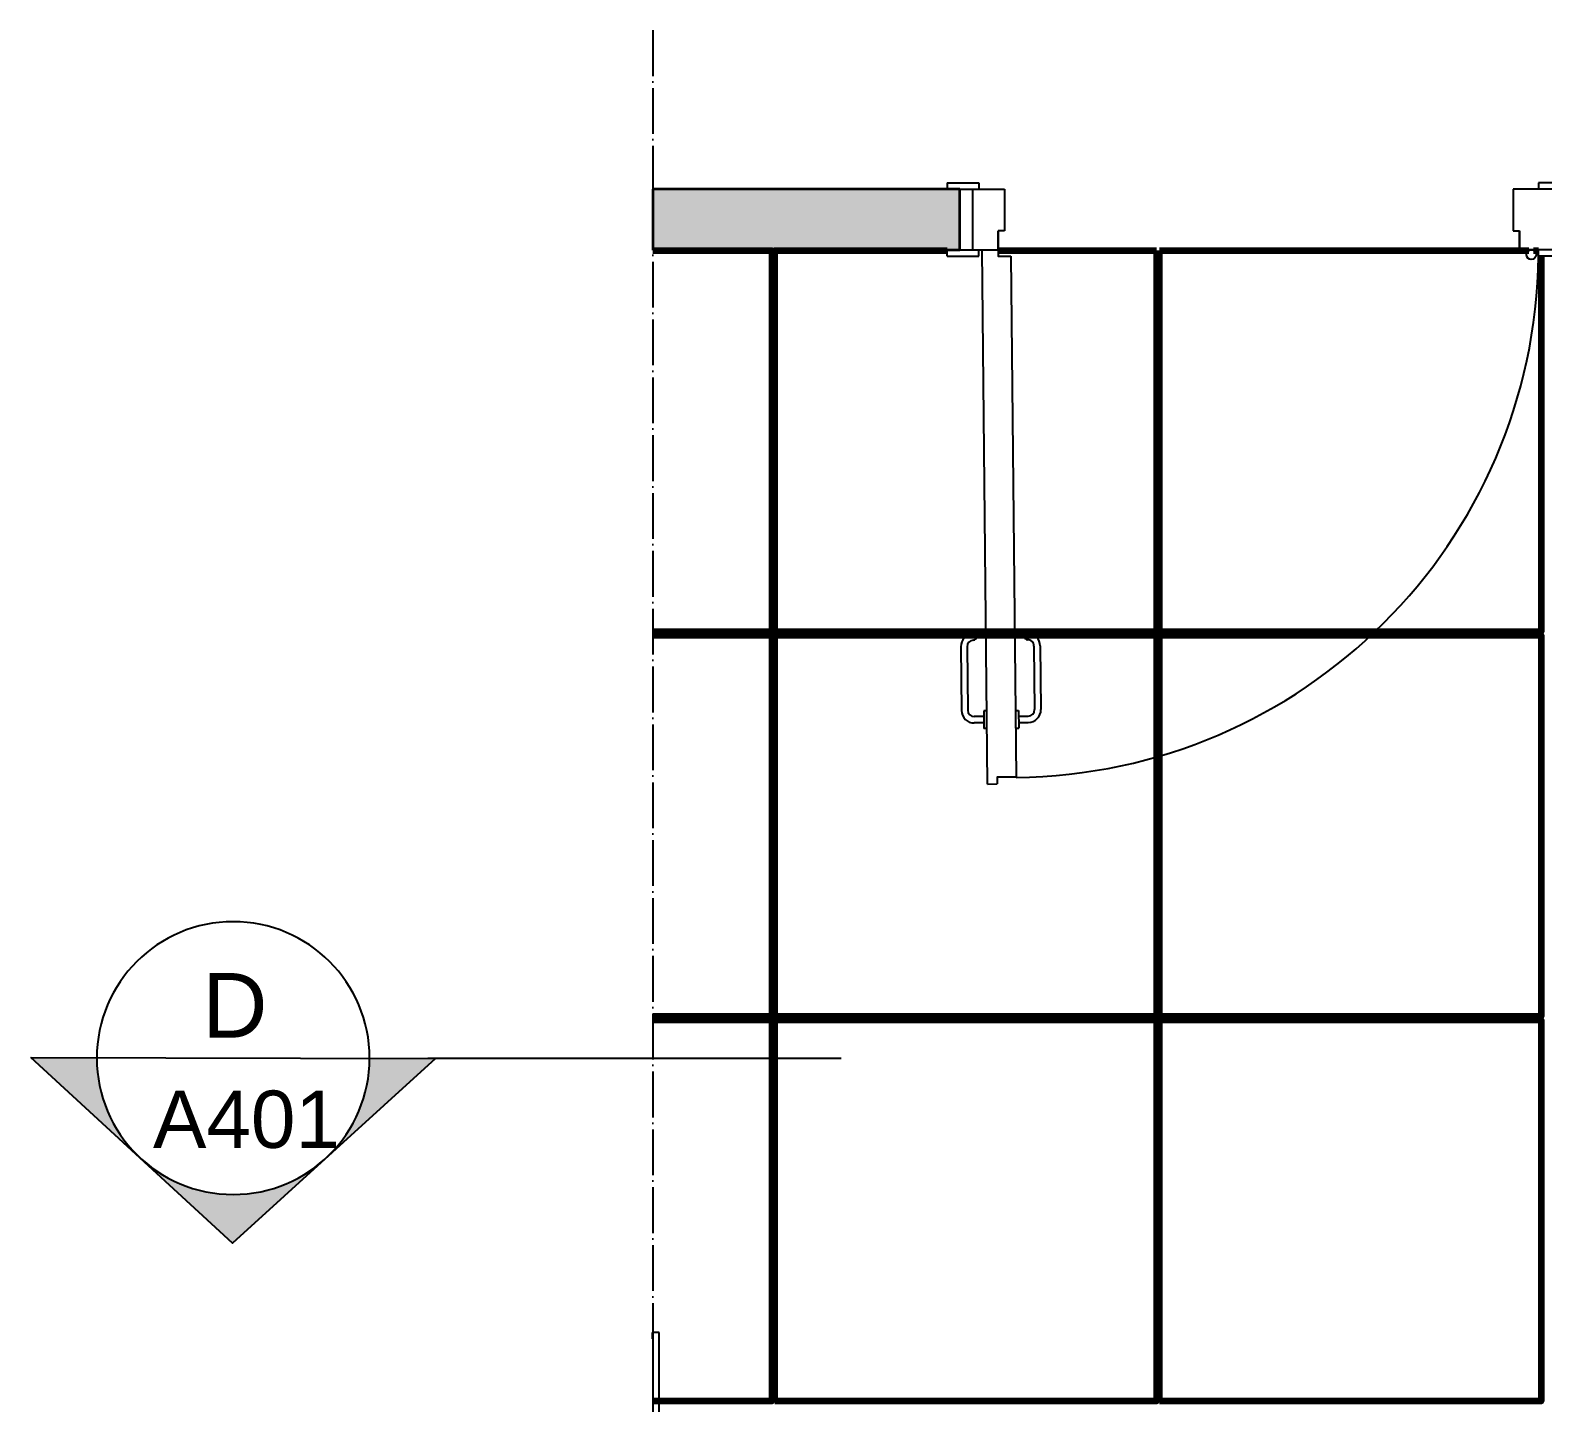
# Model space of a CAD drawing. Header units: millimetres. Extents: x 1825 to 3949, y 402 to 2672.
# Drawn here: x 2520.3 to 2758.2, y 1346 to 1561.9 of the extents above; entities that cross this region are included whole.
import ezdxf

# ---------------------------------------------------------------- set-up
doc = ezdxf.new("R2010")
doc.units = ezdxf.units.MM
doc.header["$MEASUREMENT"] = 0
doc.linetypes.add('ACAD_ISO04W100', pattern=[30, 24, -3, 0, -3])
for name, color, linetype, lineweight in [('A-DETL-MCUT', 4, 'Continuous', 25), ('A-DOOR-FULL', 4, 'Continuous', 25), ('A-ELEV-MBE1', 7, 'Continuous', 35), ('A-SECT-MCUT', 1, 'Continuous', 35), ('A-WALL-PATT', 5, 'Continuous', 18), ('campiture sezione', 2, 'Continuous', 13)]:
    doc.layers.add(name, color=color, linetype=linetype, lineweight=lineweight)
doc.layers.add('dettagli', color=2, linetype='Continuous')
doc.layers.add('linee sezione', color=3, linetype='ACAD_ISO04W100')
doc.styles.get("Standard").update_dxf_attribs({"font": 'arial.ttf'})

# ---------------------------------------------------------------- blocks, each defined once
blk = doc.blocks.new('Sezioni')
h = blk.add_hatch(color=256)
h.dxf.hatch_style = 1
h.paths.add_polyline_path([(52264, 47220.9), (52417.6, 47220.9, -0.210523), (52520.8, 47455.1)])
h.paths.add_polyline_path([(52949.4, 47455.1), (52735.1, 47651.7), (52520.8, 47455.1, -0.388338)])
h.paths.add_polyline_path([(53052.6, 47220.9), (53206.2, 47220.9), (52949.4, 47455.1, -0.210523)])
blk.add_lwpolyline([(52264, 47220.9), (53206.2, 47220.9), (52735.1, 47651.7)], close=True)
blk.add_circle((52735.1, 47220.9), 317.5)

msp = doc.modelspace()

# ---------------------------------------------------------------- hatches: boundary and pattern name
at = {"layer": 'campiture sezione'}
h = msp.add_hatch(color=256, dxfattribs=at)
h.dxf.hatch_style = 1
h.paths.add_polyline_path([(2854.83, 1217.75), (2854.83, 1227.3), (2618.2, 1227.3), (2618.2, 1217.75)])
h.paths.add_polyline_path([(2944.26, 1217.75), (2944.29, 1227.3), (2854.83, 1227.3), (2854.83, 1217.75)])
h.paths.add_polyline_path([(3009.6, 1217.75), (3009.6, 1324.88), (2999.99, 1324.88), (2999.99, 1227.3), (2944.29, 1227.3), (2944.26, 1217.75)])
h.paths.add_polyline_path([(3009.6, 1324.88), (3009.6, 1347.3), (2999.99, 1347.3), (2999.99, 1324.88)])
h.paths.add_polyline_path([(3009.6, 1432.3), (3009.6, 1536.85), (2944.87, 1536.85), (2944.84, 1527.3), (2999.99, 1527.3), (2999.99, 1432.3)])
h.paths.add_polyline_path([(2944.84, 1527.3), (2944.87, 1536.85), (2835.26, 1536.85), (2835.26, 1527.3)])
h.paths.add_polyline_path([(2666.49, 1527.25), (2666.49, 1528.85), (2666.49, 1536.85), (2618.2, 1536.85), (2618.2, 1527.25)])

# ---------------------------------------------------------------- linework, layer by layer
for p, q in [((2672.49, 1527.3), (2672.49, 1530.3)), ((2582.81, 1400.18), (2647.81, 1400.18))]:
    msp.add_line(p, q)
at = {"layer": 'A-DETL-MCUT'}
msp.add_lwpolyline([(2619.2, 1357), (2618.2, 1357), (2618.2, 1227.3), (2619.2, 1227.3)], close=True, dxfattribs=at)
at = {"layer": 'A-DOOR-FULL'}
for p, q in [((2666.49, 1536.85), (2673.49, 1536.85)), ((2668.49, 1536.85), (2668.49, 1527.3)), ((2673.49, 1536.85), (2673.49, 1530.3)), ((2760.5, 1536.85), (2753.49, 1536.85)), ((2753.49, 1536.85), (2753.49, 1530.3)), ((2672.49, 1530.3), (2672.49, 1527.3)), ((2754.49, 1530.3), (2754.49, 1527.3)), ((2754.49, 1527.3), (2754.49, 1530.3)), ((2666.49, 1527.3), (2672.49, 1527.3)), ((2669.99, 1527.29), (2671.49, 1527.3)), ((2670.85, 1443.29), (2669.99, 1527.29)), ((2754.49, 1527.3), (2755.49, 1527.3)), ((2760.5, 1527.3), (2754.49, 1527.3)), ((2674.5, 1526.33), (2675.34, 1444.34)), ((2670.85, 1443.29), (2672.35, 1443.31))]:
    msp.add_line(p, q, dxfattribs=at)
for points in [[(2673.49, 1530.3), (2672.49, 1530.3)], [(2753.49, 1530.3), (2754.49, 1530.3)], [(2672.49, 1527.3), (2672.49, 1526.31), (2674.5, 1526.31)], [(2675.34, 1444.34), (2672.34, 1444.34), (2672.34, 1443.31)]]:
    msp.add_lwpolyline(points, dxfattribs=at)
at = {"layer": 'A-ELEV-MBE1'}
msp.add_lwpolyline([(2618.2, 1536.85), (2618.2, 1527.25)], dxfattribs=at)
at = {"layer": 'A-SECT-MCUT'}
for p, q in [((2666.49, 1536.85), (2618.2, 1536.85)), ((2666.49, 1527.25), (2666.49, 1536.85)), ((2666.49, 1527.25), (2618.2, 1527.25))]:
    msp.add_line(p, q, dxfattribs=at)
msp.add_lwpolyline([(2618.2, 1356), (2618.2, 1357)], dxfattribs=at)
at = {"layer": 'A-WALL-PATT', "lineweight": 100}
for points in [[(2618.2, 1527.21), (2636.9, 1527.21), (2636.9, 1467.21), (2618.2, 1467.21)], [(2637.4, 1467.21), (2637.4, 1527.21), (2664.49, 1527.21)], [(2672.49, 1527.21), (2697.4, 1527.21)], [(2697.4, 1527.21), (2697.4, 1467.21), (2686.72, 1467.21)], [(2697.9, 1467.21), (2697.9, 1527.21)], [(2697.9, 1527.21), (2755.99, 1527.21)], [(2756.7, 1527.21), (2757.49, 1527.21)], [(2757.9, 1526.3), (2757.9, 1467.21), (2697.9, 1467.21)], [(2618.2, 1466.71), (2636.9, 1466.71), (2636.9, 1406.71), (2618.2, 1406.71)], [(2697.4, 1467.21), (2637.4, 1467.21)], [(2637.4, 1406.71), (2637.4, 1466.71), (2697.4, 1466.71)], [(2686.72, 1466.71), (2697.4, 1466.71), (2697.4, 1406.71), (2686.72, 1406.71)], [(2697.9, 1406.71), (2697.9, 1466.71), (2757.9, 1466.71), (2757.9, 1406.71), (2697.9, 1406.71)], [(2618.2, 1406.21), (2636.9, 1406.21), (2636.9, 1346.21), (2618.2, 1346.21)], [(2697.4, 1406.71), (2637.4, 1406.71)], [(2637.4, 1346.21), (2637.4, 1406.21), (2682.72, 1406.21)], [(2682.72, 1406.21), (2697.4, 1406.21), (2697.4, 1346.21), (2686.72, 1346.21)], [(2697.9, 1346.21), (2697.9, 1406.21), (2757.9, 1406.21), (2757.9, 1346.21), (2697.9, 1346.21)], [(2697.4, 1346.21), (2637.4, 1346.21)]]:
    msp.add_lwpolyline(points, dxfattribs=at)
at = {"layer": 'dettagli'}
for p, q in [((2664.49, 1537.85), (2669.49, 1537.85)), ((2664.49, 1537.85), (2664.49, 1536.85)), ((2669.49, 1537.85), (2669.49, 1536.85)), ((2762.49, 1537.85), (2757.49, 1537.85)), ((2757.49, 1537.85), (2757.49, 1536.85)), ((2664.49, 1526.3), (2664.49, 1527.25)), ((2669.49, 1526.3), (2669.49, 1527.3)), ((2757.49, 1526.3), (2757.49, 1527.3)), ((2664.49, 1526.3), (2669.49, 1526.3)), ((2762.49, 1526.3), (2757.49, 1526.3)), ((2666.63, 1464.87), (2666.73, 1454.87)), ((2667.63, 1464.88), (2667.73, 1454.88)), ((2678.13, 1464.99), (2678.23, 1454.99)), ((2679.13, 1465), (2679.23, 1455)), ((2670.24, 1453.91), (2668.74, 1453.89)), ((2670.73, 1454.79), (2670.23, 1454.78)), ((2670.23, 1454.78), (2670.26, 1452.03)), ((2675.23, 1454.83), (2675.73, 1454.84)), ((2675.73, 1454.84), (2675.76, 1452.09)), ((2675.74, 1453.96), (2677.24, 1453.98)), ((2670.25, 1452.91), (2668.75, 1452.89)), ((2670.76, 1452.04), (2670.26, 1452.03)), ((2675.26, 1452.08), (2675.76, 1452.09)), ((2675.75, 1452.96), (2677.25, 1452.98))]:
    msp.add_line(p, q, dxfattribs=at)
msp.add_circle((2756.35, 1526.55), 0.75, dxfattribs=at)
for centre, radius, start, end in [((2674.48, 1527.35), 83.02, 270.5891, 359.2774), ((2668.63, 1464.89), 2, 90.5824, 180.5824), ((2668.63, 1464.89), 1, 90.5824, 180.5824), ((2668.57, 1466.39), 0.502, 275.5501, 85.6147), ((2677.16, 1466.48), 0.502, 95.5501, 265.6147), ((2677.13, 1464.98), 2, 0.5824, 90.5824), ((2677.13, 1464.98), 1, 0.5824, 90.5824), ((2668.73, 1454.89), 2, 180.5824, 270.5824), ((2668.73, 1454.89), 1, 180.5824, 270.5824), ((2677.23, 1454.98), 1, 270.5824, 0.5824), ((2677.23, 1454.98), 2, 270.5824, 0.5824)]:
    msp.add_arc(centre, radius, start, end, dxfattribs=at)
at = {"layer": 'linee sezione', "ltscale": 0.3}
msp.add_lwpolyline([(2618.2, 1561.85), (2618.2, 1192.75)], dxfattribs=at)

# ---------------------------------------------------------------- block references
at = {"xscale": -0.0675736567246986, "yscale": 0.0675736567246986, "zscale": 0.0675736567246986, "rotation": 179.8362413498016}
msp.add_blockref('Sezioni', (-1002.17, 4601.24), dxfattribs=at)

# ---------------------------------------------------------------- texts
for s, height, p in [('D', 10.16, (2547.34, 1403.4)), ('A401', 9.012, (2539.59, 1386.05))]:
    msp.add_text(s, height=height).set_placement(p)

doc.saveas('drawing.dxf')
